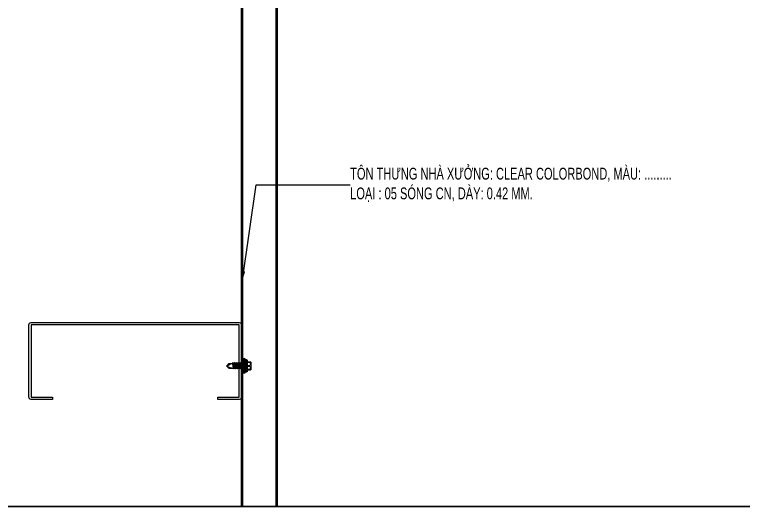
# Model space of a CAD drawing. Header units: inches. Extents: x 315041 to 662841, y -45540 to -35018.
# Drawn here: x 332126.6 to 332280.8, y -37581.3 to -37477.4 of the extents above; entities that cross this region are included whole.
import ezdxf

# ---------------------------------------------------------------- set-up
doc = ezdxf.new("R2010")
doc.units = ezdxf.units.IN
doc.header["$MEASUREMENT"] = 0
for name, color, linetype in [('3', 3, 'Continuous'), ('4', 4, 'Continuous'), ('7', 7, 'Continuous'), ('STRUCTURE', 1, 'Continuous')]:
    doc.layers.add(name, color=color, linetype=linetype)
doc.styles.add('ST1H', font='vnshxh.shx', dxfattribs={"width": 0.7})
doc.dimstyles.new('3', dxfattribs={"dimtxt": 3.5, "dimasz": 1.8, "dimexe": 1, "dimexo": 0, "dimgap": 1, "dimtad": 1, "dimdec": 0, "dimlfac": 3, "dimzin": 0, "dimdsep": 46, "dimtxsty": 'ST1H', "dimblk": 'OBLIQUE', "dimcen": 1, "dimdle": 1, "dimclrd": 8, "dimclre": 8, "dimclrt": 3, "dimadec": 0, "dimazin": 0, "dimtfac": 1, "dimtdec": 0, "dimtix": 1, "dimtofl": 0, "dimtmove": 1, "dimatfit": 3, "dimfxl": 0.18, "dimtolj": 1, "dimtzin": 0, "dimlwd": -1, "dimlwe": -1, "dimarcsym": 1})

# ---------------------------------------------------------------- blocks, each defined once
blk = doc.blocks.new('A$C75D82031')
at = {"layer": '7', "color": 147, "linetype": 'Continuous'}
blk.add_lwpolyline([(12.33, 57.61), (581.67, 57.61), (581.67, 409.19), (12.33, 409.19)], close=True, dxfattribs=at)
blk = doc.blocks.new('Short_Self_drilling')
at = {"layer": 'STRUCTURE', "color": 1, "linetype": 'Continuous'}
for p, q in [((-3.43, 3.75), (-3.43, 6.75)), ((3, 7.19), (-3, 7.18)), ((3.43, 3.76), (3.42, 6.76)), ((6.43, 1.74), (-6.43, 1.73)), ((5.14, 3.76), (-5.14, 3.75)), ((-2.57, 2.9), (-5.14, 2.9)), ((2.57, 2.9), (-2.57, 2.9)), ((-2.14, 2.8), (-2.14, 2.9)), ((6.25, 0), (0, 0)), ((2.15, 2.8), (2.15, 2.9)), ((2.16, -0.5), (2.15, 0.01)), ((5.14, 2.9), (2.57, 2.9)), ((2.99, -1.17), (-2.7, -0.23)), ((2.99, -2.7), (-2.7, -1.76)), ((2.99, -4.23), (-2.7, -3.28)), ((2.99, -5.75), (-2.7, -4.81)), ((2.99, -7.28), (-2.7, -6.33)), ((-2.14, -1.38), (-2.14, -0.87)), ((-2.14, -2.91), (-2.14, -2.39)), ((-2.14, -4.43), (-2.14, -3.92)), ((-2.13, -5.96), (-2.14, -5.44)), ((2.16, -2.03), (2.16, -1.51)), ((2.16, -3.55), (2.16, -3.04)), ((2.16, -5.08), (2.16, -4.56)), ((2.16, -6.6), (2.16, -6.09)), ((-1.91, -7.99), (-2.7, -7.86)), ((-2.14, -12.33), (-2.14, -8.48)), ((-2.13, -7.49), (-2.13, -6.97)), ((3, -8.8), (-1.14, -8.12)), ((2.15, -12.31), (2.15, -9.14)), ((2.16, -8.13), (2.16, -7.61))]:
    blk.add_line(p, q, dxfattribs=at)
for points in [[(-0.13, 3.76), (-0.33, 6.23, 0.338878), (-3.14, 6.23), (-3.33, 3.75)], [(3.3, 3.76), (3.1, 6.23, 0.338878), (0.29, 6.23), (0.1, 3.76)], [(-6.43, 1.3, -0.088869), (-6.25, 0), (0, 0)], [(2.15, -12.31), (0.17, -14.24, -0.333596), (-0.17, -14.24), (-2.14, -12.33)], [(-0.08, -14.04), (-1.04, -12.24, -0.148657), (-1.4, -11.2), (-1.95, -7.72, -0.815006), (-1.21, -7.77, 0.150833), (-0.85, -8.68)], [(2.15, -12.31), (1.71, -11.7, 0.52242), (0.88, -11.71), (-0.17, -14.24)]]:
    blk.add_lwpolyline(points, format="xyb", dxfattribs=at)
blk.add_lwpolyline([(6.43, 1.31), (6.43, 1.74), (2.14, 2.81), (-2.14, 2.8), (-6.43, 1.73), (-6.43, 1.3)], close=True, dxfattribs=at)
for points in [[(2.99, -1.17), (2.16, -1.51), (-2.14, -0.85), (-2.7, -0.23), (-2.36, 0)], [(2.99, -2.7), (2.16, -3.04), (-2.14, -2.37), (-2.7, -1.76), (-2.14, -1.38), (2.16, -2.03), (2.99, -2.7)], [(2.99, -4.23), (2.16, -4.56), (-2.14, -3.9), (-2.7, -3.28), (-2.14, -2.91), (2.16, -3.55), (2.99, -4.23)], [(2.99, -5.75), (2.16, -6.09), (-2.14, -5.43), (-2.7, -4.81), (-2.14, -4.43), (2.16, -5.08), (2.99, -5.75)], [(2.99, -7.28), (2.16, -7.62), (-2.14, -6.95), (-2.7, -6.33), (-2.13, -5.96), (2.16, -6.6), (2.99, -7.28)], [(-1.18, 0), (2.16, -0.5), (2.99, -1.17)], [(-1.82, -8.53), (-2.14, -8.48), (-2.7, -7.86), (-2.13, -7.49), (-1.83, -7.53)], [(-1.26, -7.62), (2.16, -8.13), (3, -8.8)], [(3, -8.8), (2.16, -9.14), (-0.85, -8.68)]]:
    blk.add_lwpolyline(points, dxfattribs=at)
for centre, radius, start, end in [((-3, 6.75), 0.429, 90.03113, 180.03113), ((3, 6.76), 0.429, 0.03113, 90.03113), ((-4.99, 3.32), 0.455, 109.79487, 250.26739), ((5.07, 3.33), 0.435, 279.72757, 80.33469), ((9.99, 0.17), 3.74, 162.29632, 182.61031)]:
    blk.add_arc(centre, radius, start, end, dxfattribs=at)
blk = doc.blocks.new('_Oblique')
at = {"color": 0, "linetype": 'ByBlock', "lineweight": -2}
blk.add_line((-0.5, -0.5), (0.5, 0.5), dxfattribs=at)

msp = doc.modelspace()

# ---------------------------------------------------------------- linework, layer by layer
at = {"color": 8}
msp.add_lwpolyline([(331997.7734, -37229.7343), (332282.4423, -37229.7343), (332282.4423, -37581.3141), (331997.7734, -37581.3141)], close=True, dxfattribs=at)
at = {"color": 94}
msp.add_lwpolyline([(332169.6284, -37558.2025), (332174.1284, -37558.2025), (332174.1284, -37542.9525), (332130.1284, -37542.9525), (332130.1284, -37558.2025), (332134.6284, -37558.2025), (332134.6284, -37558.7025), (332130.1284, -37558.7025, -0.41421356), (332129.6284, -37558.2025), (332129.6284, -37542.9525, -0.41421356), (332130.1284, -37542.4525), (332174.1284, -37542.4525, -0.41421356), (332174.6284, -37542.9525), (332174.6284, -37558.2025, -0.41421356), (332174.1284, -37558.7025), (332169.6284, -37558.7025), (332169.6284, -37558.2025)], format="xyb", dxfattribs=at)
at = {"layer": '3'}
for points in [[(332174.6284, -37581.3141), (332174.6284, -37229.7343)], [(332174.8784, -37581.3141), (332174.8784, -37229.7343)], [(332181.8782, -37229.7343), (332181.8782, -37581.3141)], [(332182.1282, -37229.7343), (332182.1282, -37581.3141)]]:
    msp.add_lwpolyline(points, dxfattribs=at)
at = {"layer": '4'}
msp.add_line((332174.6284, -37542.4525), (332174.6284, -37558.7025), dxfattribs=at)

# ---------------------------------------------------------------- block references
at = {"color": 1}
msp.add_blockref('A$C75D82031', (331985.4423, -37638.9242), dxfattribs=at)
at = {"color": 1, "extrusion": (0, 0, -1), "xscale": 0.2399999999637811, "yscale": 0.2400000000488944, "zscale": -0.2399999999999999, "rotation": 89.9688725494087}
msp.add_blockref('Short_Self_drilling', (-332174.8876, -37551.6099), dxfattribs=at)

# ---------------------------------------------------------------- next in the draw order: texts
at = {"layer": '3', "insert": (332197.5875, -37513.3431), "char_height": 2.5, "attachment_point": 4, "style": 'ST1H', "bg_fill": 2}
msp.add_mtext('\\A1;t«n TH¦NG nhµ x\xadëng: CLEAR COLORBOND, mµu: .........\\PLo¹i : 05 SãNG CN, dµy: 0.42 mm.', dxfattribs=at)

# ---------------------------------------------------------------- next in the draw order: leaders
at = {"color": 9}
msp.add_leader([(332174.8301, -37533.4178), (332177.7266, -37513.3431), (332197.5875, -37513.3431)], dimstyle='3', override={"dimgap": 1, "dimtad": 0}, dxfattribs=at)

doc.saveas('drawing.dxf')
